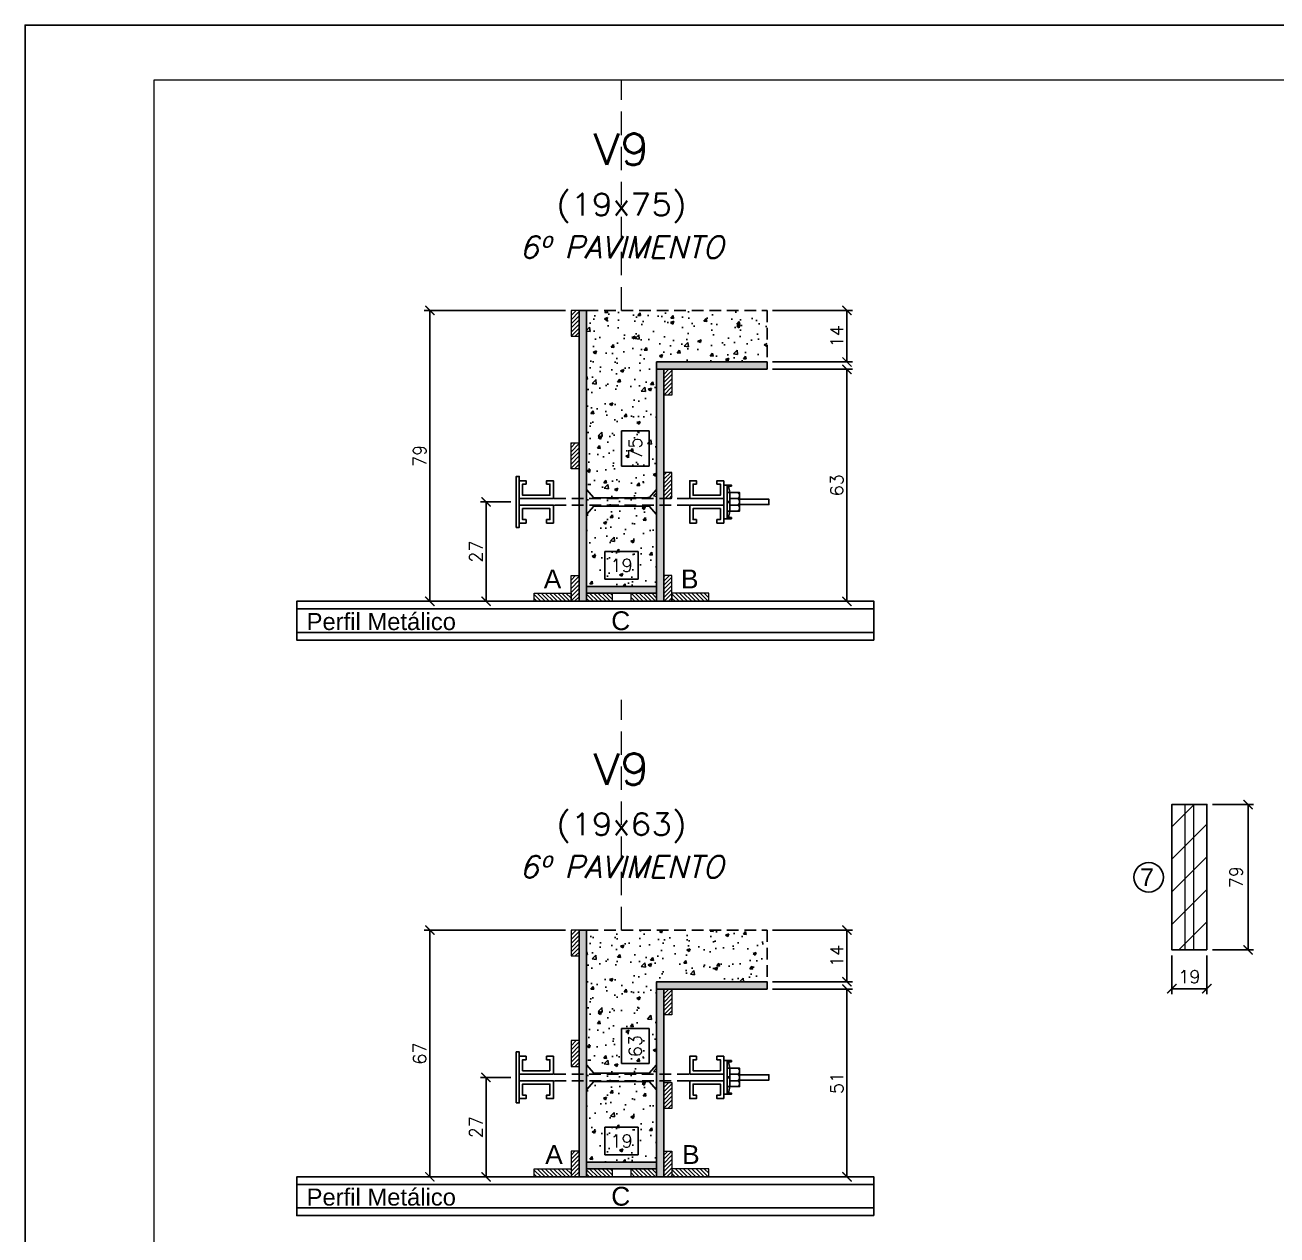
# Model space of a CAD drawing. Extents: x -23436 to 4767, y -4638 to 9755.
# Drawn here: x -20676 to -19997, y 2175 to 2832 of the extents above; entities that cross this region are included whole.
import ezdxf
from ezdxf.enums import TextEntityAlignment as Align

# ---------------------------------------------------------------- set-up
doc = ezdxf.new("R2010")
doc.units = 0
doc.header["$PDMODE"] = 2
doc.header["$PDSIZE"] = 10
doc.linetypes.add('CABLIN', pattern=[0.35, 0.25, -0.1])
doc.linetypes.add('HIDDEN', pattern=[9.525, 6.35, -3.175])
doc.layers.get('0').update_dxf_attribs({"lineweight": 13})
doc.layers.get('Defpoints').update_dxf_attribs({"lineweight": 13})
for name, color, linetype in [('Barra de Ancoragem', 20, 'Continuous'), ('Concreto', 250, 'HIDDEN'), ('Cota', 4, 'Continuous'), ('Cota Seção (2x)', 4, 'Continuous'), ('Hachura', 252, 'CABLIN'), ('MB Logo', 255, 'Continuous'), ('Painéis', 200, 'Continuous'), ('Perfil Metálico', 224, 'Continuous'), ('Reaproveitamento', 251, 'Continuous'), ('Romaneio', 10, 'Continuous'), ('Texto de Titulo', 7, 'Continuous'), ('Texto Qtd Sarr', 242, 'Continuous'), ('Tubo de PVC', 51, 'Continuous')]:
    doc.layers.add(name, color=color, linetype=linetype)
for name, color, linetype, lineweight in [('FOLHA MB', 7, 'Continuous', 13), ('Madeira', 100, 'Continuous', 13), ('Sarr 2.2x7', 40, 'Continuous', 9), ('Texto Seção', 7, 'Continuous', 15)]:
    doc.layers.add(name, color=color, linetype=linetype, lineweight=lineweight)
doc.layers.add('Laje_Perimetro', color=7, linetype='Continuous', plot=False)
doc.styles.add('ARIAL', font='arial.ttf', dxfattribs={"oblique": 15, "height": 25})
doc.styles.add('ROMANS', font='romans.shx')
doc.dimstyles.new('Cota Paínel', dxfattribs={"dimtxt": 7, "dimasz": 5, "dimexe": 3, "dimexo": 3, "dimgap": 3, "dimtad": 1, "dimdec": 1, "dimzin": 12, "dimdsep": 46, "dimtxsty": 'ROMANS', "dimblk": 'ARCHTICK', "dimcen": 0, "dimclrd": 4, "dimclre": 4, "dimclrt": 1, "dimadec": 1, "dimazin": 3, "dimtfac": 1, "dimtdec": 1, "dimtmove": 0, "dimatfit": 3, "dimldrblk": 'OBLIQUE', "dimfxl": 1, "dimtolj": 1, "dimtzin": 12, "dimarcsym": 0})
doc.dimstyles.new('Cota Seção (2x)', dxfattribs={"dimtxt": 7, "dimasz": 5, "dimexe": 3, "dimexo": 3, "dimgap": 2, "dimtad": 3, "dimdec": 1, "dimlfac": 0.5, "dimzin": 12, "dimdsep": 46, "dimtxsty": 'ROMANS', "dimblk": 'ARCHTICK', "dimcen": 0, "dimclrd": 4, "dimclre": 4, "dimclrt": 1, "dimadec": 1, "dimazin": 3, "dimtfac": 1, "dimtdec": 1, "dimtmove": 0, "dimatfit": 3, "dimldrblk": 'OBLIQUE', "dimfxl": 1, "dimtolj": 1, "dimtzin": 12, "dimarcsym": 0})
doc.dimstyles.new('Cota Seção interna', dxfattribs={"dimtxt": 7, "dimasz": 6, "dimexe": 0.18, "dimexo": 2, "dimgap": -4, "dimtad": 3, "dimdec": 1, "dimlfac": 0.5, "dimzin": 12, "dimdsep": 46, "dimtxsty": 'ROMANS', "dimblk": 'ARCHTICK', "dimcen": 0.09, "dimse1": 1, "dimse2": 1, "dimsd1": 1, "dimsd2": 1, "dimclrd": 180, "dimclre": 5, "dimclrt": 1, "dimadec": 0, "dimazin": 3, "dimtfac": 1, "dimtdec": 1, "dimtofl": 0, "dimtmove": 0, "dimatfit": 3, "dimldrblk": 'ARCHTICK', "dimfxl": 1, "dimtolj": 1, "dimtzin": 0, "dimarcsym": 0})
pattern_1 = [(315, (2585.0439, -6022.981), (1.12253202, 1.12253202), [])]
pattern_2 = [(45, (-12072.3325, 25637.8796), (-1.12253202, 1.12253202), [])]
pattern_3 = [(315, (2585.0439, -5710.3843), (1.12253202, 1.12253202), [])]
pattern_4 = [(225, (-28632.82, -20269.3607), (1.12253202, -1.12253202), [])]

# ---------------------------------------------------------------- blocks, each defined once
blk = doc.blocks.new('A$C169d8357')
at = {"layer": 'FOLHA MB', "color": 1}
for points in [[(0, 1199.94), (0, 149.94), (1485.02, 149.94), (1485.02, 1199.94)], [(70, 1169.94), (70, 179.94), (1455.02, 179.94), (1455.02, 1169.94)]]:
    blk.add_lwpolyline(points, close=True, dxfattribs=at)
blk = doc.blocks.new('_ArchTick')
at = {"color": 0, "linetype": 'ByBlock', "const_width": 0.15}
blk.add_lwpolyline([(-0.5, -0.5), (0.5, 0.5)], dxfattribs=at)
blk = doc.blocks.new('*D585')
at = {"layer": 'Cota', "color": 4, "lineweight": -2, "transparency": 16777216}
for p, q in [((-20053.81, 2326.92), (-20053.81, 2305.85)), ((-20034.81, 2326.92), (-20034.81, 2305.85)), ((-20053.81, 2308.85), (-20034.81, 2308.85))]:
    blk.add_line(p, q, dxfattribs=at)
at = {"layer": 'Defpoints', "color": 0, "transparency": 16777216}
for p in [(-20053.81, 2329.92), (-20034.81, 2329.92), (-20034.81, 2308.85)]:
    blk.add_point(p, dxfattribs=at)
at = {"layer": 'Cota', "color": 4, "lineweight": -2, "transparency": 16777216, "xscale": 5, "yscale": 5, "zscale": 5, "rotation": 180}
blk.add_blockref('_ArchTick', (-20053.81, 2308.85), dxfattribs=at)
at = {"layer": 'Cota', "color": 4, "lineweight": -2, "transparency": 16777216, "xscale": 5, "yscale": 5, "zscale": 5}
blk.add_blockref('_ArchTick', (-20034.81, 2308.85), dxfattribs=at)
at = {"layer": 'Cota', "color": 1, "transparency": 16777216, "insert": (-20044.31, 2315.35), "char_height": 7, "attachment_point": 5, "style": 'ROMANS'}
blk.add_mtext('\\A1;19', dxfattribs=at)
blk = doc.blocks.new('_OBLIQUE')
at = {"color": 0, "linetype": 'ByBlock', "lineweight": -2}
for p, q in [((0, 0), (-1, 0)), ((-0.5, -0.5), (0.5, 0.5))]:
    blk.add_line(p, q, dxfattribs=at)
blk = doc.blocks.new('*D586')
at = {"layer": 'Cota', "color": 4, "lineweight": -2, "transparency": 16777216}
for p, q in [((-20031.81, 2408.92), (-20009.43, 2408.92)), ((-20012.43, 2329.92), (-20012.43, 2408.92)), ((-20031.81, 2329.92), (-20009.43, 2329.92))]:
    blk.add_line(p, q, dxfattribs=at)
at = {"layer": 'Defpoints', "color": 0, "transparency": 16777216}
for p in [(-20034.81, 2408.92), (-20012.43, 2408.92), (-20034.81, 2329.92)]:
    blk.add_point(p, dxfattribs=at)
at = {"layer": 'Cota', "color": 4, "lineweight": -2, "transparency": 16777216, "xscale": 5, "yscale": 5, "zscale": 5}
for p, rotation in [((-20012.43, 2408.92), 90), ((-20012.43, 2329.92), 270)]:
    blk.add_blockref('_ArchTick', p, dxfattribs=dict(at, rotation=rotation))
at = {"layer": 'Cota', "color": 1, "transparency": 16777216, "insert": (-20018.93, 2369.42), "char_height": 7, "attachment_point": 5, "rotation": 90, "style": 'ROMANS'}
blk.add_mtext('\\A1;79', dxfattribs=at)
blk = doc.blocks.new('titulo1')
at = {"layer": 'Defpoints', "color": 252, "linetype": 'HIDDEN', "ltscale": 2}
blk.add_line((0, 0), (0, 125), dxfattribs=at)
at = {"layer": 'Defpoints', "style": 'ROMANS', "oblique": 15}
blk.add_attdef('FOLHA', text='', height=10, dxfattribs=at).set_placement((0, 15.58), align=Align.MIDDLE_CENTER)
at = {"layer": 'Texto Qtd Sarr', "color": 3, "style": 'ROMANS', "oblique": 15}
for tag, height, p in [('TITULO', 17, (0, 71.45)), ('SEÇÃO', 12, (0, 41.55))]:
    blk.add_attdef(tag, text='', height=height, dxfattribs=at).set_placement(p, align=Align.MIDDLE_CENTER)
blk = doc.blocks.new('*D647')
at = {"layer": 'Cota Seção (2x)', "color": 180, "lineweight": -2, "transparency": 16777216}
for p, q in [((-20343.58, 2233.66), (-20361.58, 2233.66)), ((-20361.58, 2233.66), (-20361.58, 2218.66)), ((-20343.58, 2218.66), (-20343.58, 2233.66)), ((-20361.58, 2218.66), (-20343.58, 2218.66))]:
    blk.add_line(p, q, dxfattribs=at)
at = {"layer": 'Defpoints', "color": 0, "transparency": 16777216}
for p in [(-20371.58, 2214.66), (-20333.58, 2214.66), (-20333.58, 2214.66)]:
    blk.add_point(p, dxfattribs=at)
at = {"layer": 'Cota Seção (2x)', "color": 1, "transparency": 16777216, "insert": (-20352.58, 2226.16), "char_height": 7, "attachment_point": 5, "style": 'ROMANS'}
blk.add_mtext('\\A1;19', dxfattribs=at)
blk = doc.blocks.new('*D636')
at = {"layer": 'Cota', "color": 4, "lineweight": -2, "transparency": 16777216}
for p, q in [((-20270.58, 2340.66), (-20227.2, 2340.66)), ((-20230.2, 2340.66), (-20230.2, 2312.66)), ((-20270.58, 2312.66), (-20227.2, 2312.66))]:
    blk.add_line(p, q, dxfattribs=at)
at = {"layer": 'Defpoints', "color": 0, "transparency": 16777216}
for p in [(-20273.58, 2340.66), (-20273.58, 2312.66), (-20230.2, 2312.66)]:
    blk.add_point(p, dxfattribs=at)
at = {"layer": 'Cota', "color": 4, "lineweight": -2, "transparency": 16777216, "xscale": 5, "yscale": 5, "zscale": 5}
for p, rotation in [((-20230.2, 2340.66), 90), ((-20230.2, 2312.66), 270)]:
    blk.add_blockref('_ArchTick', p, dxfattribs=dict(at, rotation=rotation))
at = {"layer": 'Cota', "color": 1, "transparency": 16777216, "insert": (-20235.7, 2326.66), "char_height": 7, "attachment_point": 5, "rotation": 90, "style": 'ROMANS'}
blk.add_mtext('\\A1;14', dxfattribs=at)
blk = doc.blocks.new('DSADSAD')
at = {"layer": 'Barra de Ancoragem'}
for p, q in [((-12990.96, 7698.42), (-13009.22, 7698.42)), ((-13005.1, 7696.87), (-13008.63, 7697.64)), ((-12995.08, 7696.87), (-12991.55, 7697.64))]:
    blk.add_line(p, q, dxfattribs=at)
at = {"layer": 'Barra de Ancoragem', "flags": 128}
for points in [[(-13009.22, 7700.2), (-12990.96, 7700.2), (-12990.96, 7698.42), (-13009.22, 7698.42)], [(-13008.63, 7698.42), (-13008.63, 7696.05), (-13009.22, 7696.05), (-13009.22, 7698.42)], [(-12995.08, 7698.42), (-12995.08, 7696.87), (-13005.1, 7696.87), (-13005.1, 7698.42)], [(-12990.96, 7698.42), (-12990.96, 7696.05), (-12991.55, 7696.05), (-12991.55, 7698.42)]]:
    blk.add_lwpolyline(points, close=True, dxfattribs=at)
for points in [[(-13005.1, 7696.87), (-13005.1, 7691.61), (-12995.08, 7691.61), (-12995.08, 7696.87)], [(-13000.38, 7696.87), (-13000.38, 7698.42), (-12999.79, 7698.42), (-12999.79, 7696.87), (-13000.38, 7696.87), (-12999.79, 7696.87)]]:
    blk.add_lwpolyline(points, dxfattribs=at)
for points in [[(-13001.86, 7696.87), (-13001.86, 7692.79, 0.666667), (-12998.32, 7692.79, 0.666667)], [(-12998.32, 7696.87), (-12998.32, 7692.79, 0.729796), (-12995.08, 7692.79, 0.729796)]]:
    blk.add_lwpolyline(points, format="xyb", dxfattribs=at)
at = {"layer": 'Barra de Ancoragem'}
blk.add_arc((-13003.48, 7693.31), 1.7, 197.75636, 342.24364, dxfattribs=at)
blk = doc.blocks.new('*D637')
at = {"layer": 'Cota', "color": 4, "lineweight": -2, "transparency": 16777216}
for p, q in [((-20412.7, 2260.66), (-20429.14, 2260.66)), ((-20426.14, 2206.66), (-20426.14, 2260.66)), ((-20402.98, 2206.66), (-20429.14, 2206.66))]:
    blk.add_line(p, q, dxfattribs=at)
at = {"layer": 'Defpoints', "color": 0, "transparency": 16777216}
for p in [(-20426.14, 2260.66), (-20409.7, 2260.66), (-20399.98, 2206.66)]:
    blk.add_point(p, dxfattribs=at)
at = {"layer": 'Cota', "color": 4, "lineweight": -2, "transparency": 16777216, "xscale": 5, "yscale": 5, "zscale": 5}
for p, rotation in [((-20426.14, 2260.66), 90), ((-20426.14, 2206.66), 270)]:
    blk.add_blockref('_ArchTick', p, dxfattribs=dict(at, rotation=rotation))
at = {"layer": 'Cota', "color": 1, "transparency": 16777216, "insert": (-20431.64, 2233.66), "char_height": 7, "attachment_point": 5, "rotation": 90, "style": 'ROMANS'}
blk.add_mtext('\\A1;27', dxfattribs=at)
blk = doc.blocks.new('*D638')
at = {"layer": 'Cota', "color": 4, "lineweight": -2, "transparency": 16777216}
for p, q in [((-20270.58, 2308.66), (-20227.2, 2308.66)), ((-20230.2, 2206.66), (-20230.2, 2308.66)), ((-20302.18, 2206.66), (-20227.2, 2206.66))]:
    blk.add_line(p, q, dxfattribs=at)
at = {"layer": 'Defpoints', "color": 0, "transparency": 16777216}
for p in [(-20273.58, 2308.66), (-20230.2, 2308.66), (-20305.18, 2206.66)]:
    blk.add_point(p, dxfattribs=at)
at = {"layer": 'Cota', "color": 4, "lineweight": -2, "transparency": 16777216, "xscale": 5, "yscale": 5, "zscale": 5}
for p, rotation in [((-20230.2, 2308.66), 90), ((-20230.2, 2206.66), 270)]:
    blk.add_blockref('_ArchTick', p, dxfattribs=dict(at, rotation=rotation))
at = {"layer": 'Cota', "color": 1, "transparency": 16777216, "insert": (-20235.7, 2257.66), "char_height": 7, "attachment_point": 5, "rotation": 90, "style": 'ROMANS'}
blk.add_mtext('\\A1;51', dxfattribs=at)
blk = doc.blocks.new('*D639')
at = {"layer": 'Cota Seção (2x)', "color": 180, "lineweight": -2, "transparency": 16777216}
for p, q in [((-20337.58, 2287.16), (-20352.58, 2287.16)), ((-20352.58, 2287.16), (-20352.58, 2268.16)), ((-20337.58, 2268.16), (-20337.58, 2287.16)), ((-20352.58, 2268.16), (-20337.58, 2268.16))]:
    blk.add_line(p, q, dxfattribs=at)
at = {"layer": 'Defpoints', "color": 0, "transparency": 16777216}
for p in [(-20333.58, 2340.66), (-20333.58, 2340.66), (-20333.58, 2214.66)]:
    blk.add_point(p, dxfattribs=at)
at = {"layer": 'Cota Seção (2x)', "color": 1, "transparency": 16777216, "insert": (-20345.08, 2277.66), "char_height": 7, "attachment_point": 5, "rotation": 90, "style": 'ROMANS'}
blk.add_mtext('\\A1;63', dxfattribs=at)
blk = doc.blocks.new('*D640')
at = {"layer": 'Cota', "color": 4, "lineweight": -2, "transparency": 16777216}
for p, q in [((-20382.98, 2340.66), (-20459.63, 2340.66)), ((-20456.63, 2340.66), (-20456.63, 2206.66)), ((-20402.98, 2206.66), (-20459.63, 2206.66))]:
    blk.add_line(p, q, dxfattribs=at)
at = {"layer": 'Defpoints', "color": 0, "transparency": 16777216}
for p in [(-20379.98, 2340.66), (-20456.63, 2206.66), (-20399.98, 2206.66)]:
    blk.add_point(p, dxfattribs=at)
at = {"layer": 'Cota', "color": 4, "lineweight": -2, "transparency": 16777216, "xscale": 5, "yscale": 5, "zscale": 5}
for p, rotation in [((-20456.63, 2340.66), 90), ((-20456.63, 2206.66), 270)]:
    blk.add_blockref('_ArchTick', p, dxfattribs=dict(at, rotation=rotation))
at = {"layer": 'Cota', "color": 1, "transparency": 16777216, "insert": (-20462.13, 2273.66), "char_height": 7, "attachment_point": 5, "rotation": 90, "style": 'ROMANS'}
blk.add_mtext('\\A1;67', dxfattribs=at)
blk = doc.blocks.new('*D641')
at = {"layer": 'Cota Seção (2x)', "color": 180, "lineweight": -2, "transparency": 16777216}
for p, q in [((-20343.58, 2546.26), (-20361.58, 2546.26)), ((-20361.58, 2546.26), (-20361.58, 2531.26)), ((-20343.58, 2531.26), (-20343.58, 2546.26)), ((-20361.58, 2531.26), (-20343.58, 2531.26))]:
    blk.add_line(p, q, dxfattribs=at)
at = {"layer": 'Defpoints', "color": 0, "transparency": 16777216}
for p in [(-20371.58, 2527.26), (-20333.58, 2527.26), (-20333.58, 2527.26)]:
    blk.add_point(p, dxfattribs=at)
at = {"layer": 'Cota Seção (2x)', "color": 1, "transparency": 16777216, "insert": (-20352.58, 2538.76), "char_height": 7, "attachment_point": 5, "style": 'ROMANS'}
blk.add_mtext('\\A1;19', dxfattribs=at)
blk = doc.blocks.new('*D642')
at = {"layer": 'Cota', "color": 4, "lineweight": -2, "transparency": 16777216}
for p, q in [((-20270.58, 2677.26), (-20227.2, 2677.26)), ((-20230.2, 2677.26), (-20230.2, 2649.26)), ((-20270.58, 2649.26), (-20227.2, 2649.26))]:
    blk.add_line(p, q, dxfattribs=at)
at = {"layer": 'Defpoints', "color": 0, "transparency": 16777216}
for p in [(-20273.58, 2677.26), (-20273.58, 2649.26), (-20230.2, 2649.26)]:
    blk.add_point(p, dxfattribs=at)
at = {"layer": 'Cota', "color": 4, "lineweight": -2, "transparency": 16777216, "xscale": 5, "yscale": 5, "zscale": 5}
for p, rotation in [((-20230.2, 2677.26), 90), ((-20230.2, 2649.26), 270)]:
    blk.add_blockref('_ArchTick', p, dxfattribs=dict(at, rotation=rotation))
at = {"layer": 'Cota', "color": 1, "transparency": 16777216, "insert": (-20235.7, 2663.26), "char_height": 7, "attachment_point": 5, "rotation": 90, "style": 'ROMANS'}
blk.add_mtext('\\A1;14', dxfattribs=at)
blk = doc.blocks.new('*D643')
at = {"layer": 'Cota', "color": 4, "lineweight": -2, "transparency": 16777216}
for p, q in [((-20412.7, 2573.26), (-20429.14, 2573.26)), ((-20426.14, 2519.26), (-20426.14, 2573.26)), ((-20402.98, 2519.26), (-20429.14, 2519.26))]:
    blk.add_line(p, q, dxfattribs=at)
at = {"layer": 'Defpoints', "color": 0, "transparency": 16777216}
for p in [(-20426.14, 2573.26), (-20409.7, 2573.26), (-20399.98, 2519.26)]:
    blk.add_point(p, dxfattribs=at)
at = {"layer": 'Cota', "color": 4, "lineweight": -2, "transparency": 16777216, "xscale": 5, "yscale": 5, "zscale": 5}
for p, rotation in [((-20426.14, 2573.26), 90), ((-20426.14, 2519.26), 270)]:
    blk.add_blockref('_ArchTick', p, dxfattribs=dict(at, rotation=rotation))
at = {"layer": 'Cota', "color": 1, "transparency": 16777216, "insert": (-20431.64, 2546.26), "char_height": 7, "attachment_point": 5, "rotation": 90, "style": 'ROMANS'}
blk.add_mtext('\\A1;27', dxfattribs=at)
blk = doc.blocks.new('*D644')
at = {"layer": 'Cota', "color": 4, "lineweight": -2, "transparency": 16777216}
for p, q in [((-20270.58, 2645.26), (-20227.2, 2645.26)), ((-20230.2, 2519.26), (-20230.2, 2645.26)), ((-20302.18, 2519.26), (-20227.2, 2519.26))]:
    blk.add_line(p, q, dxfattribs=at)
at = {"layer": 'Defpoints', "color": 0, "transparency": 16777216}
for p in [(-20273.58, 2645.26), (-20230.2, 2645.26), (-20305.18, 2519.26)]:
    blk.add_point(p, dxfattribs=at)
at = {"layer": 'Cota', "color": 4, "lineweight": -2, "transparency": 16777216, "xscale": 5, "yscale": 5, "zscale": 5}
for p, rotation in [((-20230.2, 2645.26), 90), ((-20230.2, 2519.26), 270)]:
    blk.add_blockref('_ArchTick', p, dxfattribs=dict(at, rotation=rotation))
at = {"layer": 'Cota', "color": 1, "transparency": 16777216, "insert": (-20235.7, 2582.26), "char_height": 7, "attachment_point": 5, "rotation": 90, "style": 'ROMANS'}
blk.add_mtext('\\A1;63', dxfattribs=at)
blk = doc.blocks.new('*D645')
at = {"layer": 'Cota Seção (2x)', "color": 180, "lineweight": -2, "transparency": 16777216}
for p, q in [((-20337.58, 2611.93), (-20352.58, 2611.93)), ((-20352.58, 2611.93), (-20352.58, 2592.59)), ((-20337.58, 2592.59), (-20337.58, 2611.93)), ((-20352.58, 2592.59), (-20337.58, 2592.59))]:
    blk.add_line(p, q, dxfattribs=at)
at = {"layer": 'Defpoints', "color": 0, "transparency": 16777216}
for p in [(-20333.58, 2677.26), (-20333.58, 2677.26), (-20333.58, 2527.26)]:
    blk.add_point(p, dxfattribs=at)
at = {"layer": 'Cota Seção (2x)', "color": 1, "transparency": 16777216, "insert": (-20345.08, 2602.26), "char_height": 7, "attachment_point": 5, "rotation": 90, "style": 'ROMANS'}
blk.add_mtext('\\A1;75', dxfattribs=at)
blk = doc.blocks.new('*D646')
at = {"layer": 'Cota', "color": 4, "lineweight": -2, "transparency": 16777216}
for p, q in [((-20382.98, 2677.26), (-20459.63, 2677.26)), ((-20456.63, 2677.26), (-20456.63, 2519.26)), ((-20402.98, 2519.26), (-20459.63, 2519.26))]:
    blk.add_line(p, q, dxfattribs=at)
at = {"layer": 'Defpoints', "color": 0, "transparency": 16777216}
for p in [(-20379.98, 2677.26), (-20456.63, 2519.26), (-20399.98, 2519.26)]:
    blk.add_point(p, dxfattribs=at)
at = {"layer": 'Cota', "color": 4, "lineweight": -2, "transparency": 16777216, "xscale": 5, "yscale": 5, "zscale": 5}
for p, rotation in [((-20456.63, 2677.26), 90), ((-20456.63, 2519.26), 270)]:
    blk.add_blockref('_ArchTick', p, dxfattribs=dict(at, rotation=rotation))
at = {"layer": 'Cota', "color": 1, "transparency": 16777216, "insert": (-20462.13, 2598.26), "char_height": 7, "attachment_point": 5, "rotation": 90, "style": 'ROMANS'}
blk.add_mtext('\\A1;79', dxfattribs=at)

msp = doc.modelspace()

# ---------------------------------------------------------------- hatches: boundary and pattern name
at = {"layer": 'Concreto'}
h = msp.add_hatch(dxfattribs=at)
h.set_pattern_fill('AR-CONC', color=256, scale=2.5)
h.set_pattern_definition([(50, (-1554.947, -4593.665), (17.931505, -1.568803), [1.875, -20.625]), (355, (-1554.947, -4593.665), (-3.468783, 18.804803), [1.5, -16.5]), (100.45144, (-1553.452, -4593.796), (14.462721, 17.236), [1.593505, -17.528553]), (46.1842, (-1554.947, -4588.665), (26.681033, -4.137982), [2.8125, -30.9375]), (96.63564, (-1552.723, -4589.01), (23.36655, 24.352965), [2.39026, -26.292844]), (351.18416, (-1554.947, -4588.665), (23.36655, 24.352965), [2.25, -24.75]), (21, (-1552.447, -4589.915), (14.922676, -10.065472), [1.875, -20.625]), (326, (-1552.447, -4589.915), (6.082883, 18.128751), [1.5, -16.5]), (71.45144, (-1551.203, -4590.754), (21.00556, 8.063279), [1.593505, -17.528553]), (37.5, (-1554.947, -4593.6655), (0.3039964, 8.3223463), [0, -16.3, 0, -16.75, 0, -16.5625]), (7.5, (-1554.947, -4593.6655), (6.5767384, 9.8602928), [0, -9.55, 0, -15.925, 0, -6.3125]), (327.5, (-1560.522, -4593.6655), (13.345561, -0.5638718), [0, -6.25, 0, -19.5, 0, -25.875]), (317.5, (-1563.022, -4593.665), (14.579654, 2.5026246), [0, -8.125, 0, -12.95, 0, -18.375])])
h.paths.add_polyline_path([(-20371.58, 2633.26), (-20371.58, 2677.26), (-20273.58, 2677.26), (-20273.58, 2649.26), (-20333.58, 2649.26), (-20333.58, 2527.26), (-20371.58, 2527.26)])
h = msp.add_hatch(dxfattribs=at)
h.set_pattern_fill('AR-CONC', color=256, scale=2.5)
h.set_pattern_definition([(50, (-1554.947, -4906.262), (17.931505, -1.568803), [1.875, -20.625]), (355, (-1554.947, -4906.262), (-3.468783, 18.804803), [1.5, -16.5]), (100.45144, (-1553.452, -4906.393), (14.462721, 17.236), [1.593505, -17.528553]), (46.1842, (-1554.947, -4901.262), (26.681033, -4.137982), [2.8125, -30.9375]), (96.63564, (-1552.723, -4901.607), (23.36655, 24.352965), [2.39026, -26.292844]), (351.18416, (-1554.947, -4901.262), (23.36655, 24.352965), [2.25, -24.75]), (21, (-1552.447, -4902.512), (14.922676, -10.065472), [1.875, -20.625]), (326, (-1552.447, -4902.512), (6.082883, 18.128751), [1.5, -16.5]), (71.45144, (-1551.203, -4903.351), (21.00556, 8.063279), [1.593505, -17.528553]), (37.5, (-1554.947, -4906.262), (0.3039964, 8.3223463), [0, -16.3, 0, -16.75, 0, -16.5625]), (7.5, (-1554.947, -4906.262), (6.5767384, 9.8602928), [0, -9.55, 0, -15.925, 0, -6.3125]), (327.5, (-1560.522, -4906.262), (13.345561, -0.5638718), [0, -6.25, 0, -19.5, 0, -25.875]), (317.5, (-1563.022, -4906.262), (14.579654, 2.5026246), [0, -8.125, 0, -12.95, 0, -18.375])])
h.paths.add_polyline_path([(-20371.58, 2320.66), (-20371.58, 2340.66), (-20273.58, 2340.66), (-20273.58, 2312.66), (-20333.58, 2312.66), (-20333.58, 2214.66), (-20371.58, 2214.66)])
at = {"layer": 'Hachura'}
h = msp.add_hatch(dxfattribs=at)
h.set_pattern_fill('ANSI31', color=256, scale=0.5, angle=360, style=0)
h.set_pattern_definition(pattern_2)
h.paths.add_polyline_path([(-20375.58, 2677.26), (-20379.98, 2677.26), (-20379.98, 2663.26), (-20375.58, 2663.26)])
h = msp.add_hatch(color=256, dxfattribs=at)
h.dxf.hatch_style = 1
h.paths.add_polyline_path([(-20375.58, 2677.26), (-20371.58, 2677.26), (-20371.58, 2519.26), (-20375.58, 2519.26)])
h = msp.add_hatch(color=256, dxfattribs=at)
h.dxf.hatch_style = 1
h.paths.add_polyline_path([(-20273.58, 2645.26), (-20273.58, 2649.26), (-20333.58, 2649.26), (-20333.58, 2645.26)])
h = msp.add_hatch(color=256, dxfattribs=at)
h.dxf.hatch_style = 1
h.paths.add_polyline_path([(-20329.58, 2645.26), (-20333.58, 2645.26), (-20333.58, 2519.26), (-20329.58, 2519.26)])
h = msp.add_hatch(dxfattribs=at)
h.set_pattern_fill('ANSI31', color=256, scale=0.5, angle=180, style=0)
h.set_pattern_definition(pattern_4)
h.paths.add_polyline_path([(-20329.58, 2645.26), (-20325.18, 2645.26), (-20325.18, 2631.26), (-20329.58, 2631.26)])
h = msp.add_hatch(dxfattribs=at)
h.set_pattern_fill('ANSI31', color=256, scale=0.5, angle=360, style=0)
h.set_pattern_definition([(45, (-12072.3325, 25709.8796), (-1.12253202, 1.12253202), [])])
h.paths.add_polyline_path([(-20375.58, 2591.26), (-20379.98, 2591.26), (-20379.98, 2605.26), (-20375.58, 2605.26)])
h = msp.add_hatch(dxfattribs=at)
h.set_pattern_fill('ANSI31', color=256, scale=0.5, angle=360, style=0)
h.set_pattern_definition([(45, (-12072.3325, 25693.8796), (-1.12253202, 1.12253202), [])])
h.paths.add_polyline_path([(-20329.58, 2575.26), (-20325.18, 2575.26), (-20325.18, 2589.26), (-20329.58, 2589.26)])
h = msp.add_hatch(dxfattribs=at)
h.set_pattern_fill('ANSI31', color=256, scale=0.5, angle=360, style=0)
h.set_pattern_definition(pattern_2)
h.paths.add_polyline_path([(-20375.58, 2519.26), (-20379.98, 2519.26), (-20379.98, 2533.26), (-20375.58, 2533.26)])
h = msp.add_hatch(dxfattribs=at)
h.set_pattern_fill('ANSI31', color=256, scale=0.5, angle=180, style=0)
h.set_pattern_definition(pattern_4)
h.paths.add_polyline_path([(-20329.58, 2519.26), (-20325.18, 2519.26), (-20325.18, 2533.26), (-20329.58, 2533.26)])
h = msp.add_hatch(dxfattribs=at)
h.set_pattern_fill('ANSI31', color=256, scale=0.5, angle=270, style=0)
h.set_pattern_definition([(315, (2594.6439, -5710.3843), (1.12253202, 1.12253202), [])])
h.paths.add_polyline_path([(-20399.98, 2519.26), (-20399.98, 2523.66), (-20379.98, 2523.66), (-20379.98, 2519.26)])
h = msp.add_hatch(color=256, dxfattribs=at)
h.dxf.hatch_style = 1
h.paths.add_polyline_path([(-20333.58, 2523.66), (-20333.58, 2527.26), (-20371.58, 2527.26), (-20371.58, 2523.66)])
h = msp.add_hatch(dxfattribs=at)
h.set_pattern_fill('ANSI31', color=256, scale=0.5, angle=270, style=0)
h.set_pattern_definition(pattern_3)
h.paths.add_polyline_path([(-20371.58, 2519.26), (-20371.58, 2523.66), (-20357.58, 2523.66), (-20357.58, 2519.26)])
h = msp.add_hatch(dxfattribs=at)
h.set_pattern_fill('ANSI31', color=256, scale=0.5, angle=270, style=0)
h.set_pattern_definition(pattern_3)
h.paths.add_polyline_path([(-20333.58, 2519.26), (-20333.58, 2523.66), (-20347.58, 2523.66), (-20347.58, 2519.26)])
h = msp.add_hatch(dxfattribs=at)
h.set_pattern_fill('ANSI31', color=256, scale=0.5, angle=270, style=0)
h.set_pattern_definition([(315, (2575.4439, -5710.3843), (1.12253202, 1.12253202), [])])
h.paths.add_polyline_path([(-20305.18, 2519.26), (-20305.18, 2523.66), (-20325.18, 2523.66), (-20325.18, 2519.26)])
h = msp.add_hatch(dxfattribs=at)
h.set_pattern_fill('ANSI31', color=256, scale=0.5, angle=360, style=0)
h.set_pattern_definition([(45, (-12072.3325, 25301.2829), (-1.12253202, 1.12253202), [])])
h.paths.add_polyline_path([(-20375.58, 2340.66), (-20379.98, 2340.66), (-20379.98, 2326.66), (-20375.58, 2326.66)])
h = msp.add_hatch(color=256, dxfattribs=at)
h.dxf.hatch_style = 1
h.paths.add_polyline_path([(-20375.58, 2340.66), (-20371.58, 2340.66), (-20371.58, 2206.66), (-20375.58, 2206.66)])
h = msp.add_hatch(color=256, dxfattribs=at)
h.dxf.hatch_style = 1
h.paths.add_polyline_path([(-20273.58, 2308.66), (-20273.58, 2312.66), (-20333.58, 2312.66), (-20333.58, 2308.66)])
h = msp.add_hatch(color=256, dxfattribs=at)
h.dxf.hatch_style = 1
h.paths.add_polyline_path([(-20329.58, 2308.66), (-20333.58, 2308.66), (-20333.58, 2206.66), (-20329.58, 2206.66)])
h = msp.add_hatch(dxfattribs=at)
h.set_pattern_fill('ANSI31', color=256, scale=0.5, angle=180, style=0)
h.set_pattern_definition([(225, (-28632.82, -20605.9574), (1.12253202, -1.12253202), [])])
h.paths.add_polyline_path([(-20329.58, 2308.66), (-20325.18, 2308.66), (-20325.18, 2294.66), (-20329.58, 2294.66)])
h = msp.add_hatch(dxfattribs=at)
h.set_pattern_fill('ANSI31', color=256, scale=0.5, angle=360, style=0)
h.set_pattern_definition([(45, (-12072.3325, 25241.2829), (-1.12253202, 1.12253202), [])])
h.paths.add_polyline_path([(-20375.58, 2280.66), (-20379.98, 2280.66), (-20379.98, 2266.66), (-20375.58, 2266.66)])
h = msp.add_hatch(dxfattribs=at)
h.set_pattern_fill('ANSI31', color=256, scale=0.5, angle=180, style=0)
h.set_pattern_definition([(225, (-28632.82, -20656.7561), (1.12253202, -1.12253202), [])])
h.paths.add_polyline_path([(-20329.58, 2257.86), (-20325.18, 2257.86), (-20325.18, 2243.86), (-20329.58, 2243.86)])
h = msp.add_hatch(dxfattribs=at)
h.set_pattern_fill('ANSI31', color=256, scale=0.5, angle=180, style=0)
h.set_pattern_definition([(225, (-28683.22, -20753.9574), (1.12253202, -1.12253202), [])])
h.paths.add_polyline_path([(-20379.98, 2206.66), (-20375.58, 2206.66), (-20375.58, 2220.66), (-20379.98, 2220.66)])
h = msp.add_hatch(dxfattribs=at)
h.set_pattern_fill('ANSI31', color=256, scale=0.5, angle=360, style=0)
h.set_pattern_definition([(45, (-12021.9325, 25121.2829), (-1.12253202, 1.12253202), [])])
h.paths.add_polyline_path([(-20325.18, 2206.66), (-20329.58, 2206.66), (-20329.58, 2220.66), (-20325.18, 2220.66)])
h = msp.add_hatch(dxfattribs=at)
h.set_pattern_fill('ANSI31', color=256, scale=0.5, angle=270, style=0)
h.set_pattern_definition([(315, (2594.6439, -6022.981), (1.12253202, 1.12253202), [])])
h.paths.add_polyline_path([(-20399.98, 2206.66), (-20399.98, 2211.06), (-20379.98, 2211.06), (-20379.98, 2206.66)])
h = msp.add_hatch(color=256, dxfattribs=at)
h.dxf.hatch_style = 1
h.paths.add_polyline_path([(-20333.58, 2211.06), (-20333.58, 2214.66), (-20371.58, 2214.66), (-20371.58, 2211.06)])
h = msp.add_hatch(dxfattribs=at)
h.set_pattern_fill('ANSI31', color=256, scale=0.5, angle=270, style=0)
h.set_pattern_definition(pattern_1)
h.paths.add_polyline_path([(-20371.58, 2206.66), (-20371.58, 2211.06), (-20357.58, 2211.06), (-20357.58, 2206.66)])
h = msp.add_hatch(dxfattribs=at)
h.set_pattern_fill('ANSI31', color=256, scale=0.5, angle=270, style=0)
h.set_pattern_definition(pattern_1)
h.paths.add_polyline_path([(-20333.58, 2206.66), (-20333.58, 2211.06), (-20347.58, 2211.06), (-20347.58, 2206.66)])
h = msp.add_hatch(dxfattribs=at)
h.set_pattern_fill('ANSI31', color=256, scale=0.5, angle=270, style=0)
h.set_pattern_definition([(315, (2575.4439, -6022.981), (1.12253202, 1.12253202), [])])
h.paths.add_polyline_path([(-20305.18, 2206.66), (-20305.18, 2211.06), (-20325.18, 2211.06), (-20325.18, 2206.66)])
at = {"layer": 'Reaproveitamento'}
h = msp.add_hatch(dxfattribs=at)
h.set_pattern_fill('ANSI31', color=256, scale=100)
h.set_pattern_definition([(45, (0, 0), (-8.838835, 8.838835), [])])
h.paths.add_polyline_path([(-20034.81, 2329.92), (-20053.81, 2329.92), (-20053.81, 2408.92), (-20034.81, 2408.92)])

# ---------------------------------------------------------------- linework, layer by layer
at = {"layer": 'Barra de Ancoragem', "flags": 128}
for points in [[(-20409.7, 2559.39), (-20409.7, 2587.13), (-20408.1, 2587.13), (-20408.1, 2559.39)], [(-20409.7, 2246.79), (-20409.7, 2274.53), (-20408.1, 2274.53), (-20408.1, 2246.79)]]:
    msp.add_lwpolyline(points, close=True, dxfattribs=at)
at = {"layer": 'Barra de Ancoragem'}
for points in [[(-20408.1, 2584.74), (-20406.25, 2584.74), (-20404.4, 2584.74), (-20404.4, 2582.89), (-20406.25, 2582.89), (-20406.25, 2576.88), (-20391.42, 2576.88), (-20391.42, 2582.89), (-20393.27, 2582.89), (-20393.27, 2584.74), (-20391.42, 2584.74), (-20389.58, 2584.74), (-20389.58, 2575.04), (-20408.1, 2575.04)], [(-20297.05, 2584.74), (-20298.9, 2584.74), (-20300.75, 2584.74), (-20300.75, 2582.89), (-20298.9, 2582.89), (-20298.9, 2576.88), (-20313.73, 2576.88), (-20313.73, 2582.89), (-20311.88, 2582.89), (-20311.88, 2584.74), (-20313.73, 2584.74), (-20315.58, 2584.74), (-20315.58, 2575.04), (-20297.05, 2575.04)], [(-20408.1, 2561.78), (-20406.25, 2561.78), (-20404.4, 2561.78), (-20404.4, 2563.63), (-20406.25, 2563.63), (-20406.25, 2569.64), (-20391.42, 2569.64), (-20391.42, 2563.63), (-20393.27, 2563.63), (-20393.27, 2561.78), (-20391.42, 2561.78), (-20389.58, 2561.78), (-20389.58, 2571.48), (-20408.1, 2571.48)], [(-20297.05, 2561.78), (-20298.9, 2561.78), (-20300.75, 2561.78), (-20300.75, 2563.63), (-20298.9, 2563.63), (-20298.9, 2569.64), (-20313.73, 2569.64), (-20313.73, 2563.63), (-20311.88, 2563.63), (-20311.88, 2561.78), (-20313.73, 2561.78), (-20315.58, 2561.78), (-20315.58, 2571.48), (-20297.05, 2571.48)], [(-20288.46, 2574.73), (-20272.57, 2574.73), (-20272.57, 2571.79), (-20288.46, 2571.79)], [(-20272.57, 2571.79), (-20272.57, 2574.73), (-20288.46, 2574.73), (-20288.46, 2571.79)], [(-20408.1, 2272.14), (-20406.25, 2272.14), (-20404.4, 2272.14), (-20404.4, 2270.29), (-20406.25, 2270.29), (-20406.25, 2264.29), (-20391.42, 2264.29), (-20391.42, 2270.29), (-20393.27, 2270.29), (-20393.27, 2272.14), (-20391.42, 2272.14), (-20389.58, 2272.14), (-20389.58, 2262.44), (-20408.1, 2262.44)], [(-20297.05, 2272.14), (-20298.9, 2272.14), (-20300.75, 2272.14), (-20300.75, 2270.29), (-20298.9, 2270.29), (-20298.9, 2264.29), (-20313.73, 2264.29), (-20313.73, 2270.29), (-20311.88, 2270.29), (-20311.88, 2272.14), (-20313.73, 2272.14), (-20315.58, 2272.14), (-20315.58, 2262.44), (-20297.05, 2262.44)], [(-20408.1, 2249.19), (-20406.25, 2249.19), (-20404.4, 2249.19), (-20404.4, 2251.03), (-20406.25, 2251.03), (-20406.25, 2257.04), (-20391.42, 2257.04), (-20391.42, 2251.03), (-20393.27, 2251.03), (-20393.27, 2249.19), (-20391.42, 2249.19), (-20389.58, 2249.19), (-20389.58, 2258.89), (-20408.1, 2258.89)], [(-20297.05, 2249.19), (-20298.9, 2249.19), (-20300.75, 2249.19), (-20300.75, 2251.03), (-20298.9, 2251.03), (-20298.9, 2257.04), (-20313.73, 2257.04), (-20313.73, 2251.03), (-20311.88, 2251.03), (-20311.88, 2249.19), (-20313.73, 2249.19), (-20315.58, 2249.19), (-20315.58, 2258.89), (-20297.05, 2258.89)], [(-20288.46, 2262.14), (-20272.57, 2262.14), (-20272.57, 2259.19), (-20288.46, 2259.19)], [(-20272.57, 2259.19), (-20272.57, 2262.14), (-20288.46, 2262.14), (-20288.46, 2259.19)]]:
    msp.add_lwpolyline(points, close=True, dxfattribs=at)
at = {"layer": 'Barra de Ancoragem', "linetype": 'HIDDEN'}
for points in [[(-20297.05, 2571.48), (-20297.05, 2575.04), (-20408.1, 2575.04), (-20408.1, 2571.48)], [(-20297.05, 2258.89), (-20297.05, 2262.44), (-20408.1, 2262.44), (-20408.1, 2258.89)]]:
    msp.add_lwpolyline(points, close=True, dxfattribs=at)
at = {"layer": 'Concreto'}
for points in [[(-20371.58, 2657.26), (-20371.58, 2677.26), (-20273.58, 2677.26), (-20273.58, 2649.26), (-20333.58, 2649.26), (-20333.58, 2527.26), (-20371.58, 2527.26), (-20371.58, 2657.26)], [(-20371.58, 2320.66), (-20371.58, 2340.66), (-20273.58, 2340.66), (-20273.58, 2312.66), (-20333.58, 2312.66), (-20333.58, 2214.66), (-20371.58, 2214.66), (-20371.58, 2320.66)]]:
    msp.add_lwpolyline(points, close=True, dxfattribs=at)
at = {"layer": 'Laje_Perimetro'}
msp.add_lwpolyline([(-19191.38, 2832.26), (-20676.4, 2832.26), (-20676.4, 1782.26), (-19191.38, 1782.26)], close=True, dxfattribs=at)
at = {"layer": 'Madeira'}
for points in [[(-20375.58, 2677.26), (-20379.98, 2677.26), (-20379.98, 2663.26), (-20375.58, 2663.26)], [(-20329.58, 2645.26), (-20325.18, 2645.26), (-20325.18, 2631.26), (-20329.58, 2631.26)], [(-20375.58, 2591.26), (-20379.98, 2591.26), (-20379.98, 2605.26), (-20375.58, 2605.26)], [(-20329.58, 2575.26), (-20325.18, 2575.26), (-20325.18, 2589.26), (-20329.58, 2589.26)], [(-20375.58, 2519.26), (-20379.98, 2519.26), (-20379.98, 2533.26), (-20375.58, 2533.26)], [(-20329.58, 2519.26), (-20325.18, 2519.26), (-20325.18, 2533.26), (-20329.58, 2533.26)], [(-20399.98, 2519.26), (-20399.98, 2523.66), (-20379.98, 2523.66), (-20379.98, 2519.26)], [(-20371.58, 2519.26), (-20371.58, 2523.66), (-20357.58, 2523.66), (-20357.58, 2519.26)], [(-20333.58, 2519.26), (-20333.58, 2523.66), (-20347.58, 2523.66), (-20347.58, 2519.26)], [(-20305.18, 2519.26), (-20305.18, 2523.66), (-20325.18, 2523.66), (-20325.18, 2519.26)], [(-20375.58, 2340.66), (-20379.98, 2340.66), (-20379.98, 2326.66), (-20375.58, 2326.66)], [(-20329.58, 2308.66), (-20325.18, 2308.66), (-20325.18, 2294.66), (-20329.58, 2294.66)], [(-20375.58, 2280.66), (-20379.98, 2280.66), (-20379.98, 2266.66), (-20375.58, 2266.66)], [(-20329.58, 2257.86), (-20325.18, 2257.86), (-20325.18, 2243.86), (-20329.58, 2243.86)], [(-20379.98, 2206.66), (-20375.58, 2206.66), (-20375.58, 2220.66), (-20379.98, 2220.66)], [(-20325.18, 2206.66), (-20329.58, 2206.66), (-20329.58, 2220.66), (-20325.18, 2220.66)], [(-20399.98, 2206.66), (-20399.98, 2211.06), (-20379.98, 2211.06), (-20379.98, 2206.66)], [(-20371.58, 2206.66), (-20371.58, 2211.06), (-20357.58, 2211.06), (-20357.58, 2206.66)], [(-20333.58, 2206.66), (-20333.58, 2211.06), (-20347.58, 2211.06), (-20347.58, 2206.66)], [(-20305.18, 2206.66), (-20305.18, 2211.06), (-20325.18, 2211.06), (-20325.18, 2206.66)]]:
    msp.add_lwpolyline(points, close=True, dxfattribs=at)
at = {"layer": 'Painéis'}
for p, q in [((-20053.81, 2329.92), (-20053.81, 2408.92)), ((-20034.81, 2329.92), (-20053.81, 2329.92))]:
    msp.add_line(p, q, dxfattribs=at)
for points in [[(-20375.58, 2677.26), (-20371.58, 2677.26), (-20371.58, 2519.26), (-20375.58, 2519.26)], [(-20273.58, 2645.26), (-20273.58, 2649.26), (-20333.58, 2649.26), (-20333.58, 2645.26)], [(-20329.58, 2645.26), (-20333.58, 2645.26), (-20333.58, 2519.26), (-20329.58, 2519.26)], [(-20333.58, 2523.66), (-20333.58, 2527.26), (-20371.58, 2527.26), (-20371.58, 2523.66)], [(-20034.81, 2329.92), (-20053.81, 2329.92), (-20053.81, 2408.92), (-20034.81, 2408.92)], [(-20375.58, 2340.66), (-20371.58, 2340.66), (-20371.58, 2206.66), (-20375.58, 2206.66)], [(-20273.58, 2308.66), (-20273.58, 2312.66), (-20333.58, 2312.66), (-20333.58, 2308.66)], [(-20329.58, 2308.66), (-20333.58, 2308.66), (-20333.58, 2206.66), (-20329.58, 2206.66)], [(-20333.58, 2211.06), (-20333.58, 2214.66), (-20371.58, 2214.66), (-20371.58, 2211.06)]]:
    msp.add_lwpolyline(points, close=True, dxfattribs=at)
at = {"layer": 'Perfil Metálico'}
for points in [[(-20215.56, 2498.19), (-20528.91, 2498.19), (-20528.91, 2519.26), (-20215.56, 2519.26)], [(-20215.56, 2185.6), (-20528.91, 2185.6), (-20528.91, 2206.66), (-20215.56, 2206.66)]]:
    msp.add_lwpolyline(points, close=True, dxfattribs=at)
for points in [[(-20528.91, 2515.1), (-20215.56, 2515.1)], [(-20215.56, 2502.35), (-20528.91, 2502.35)], [(-20528.91, 2202.5), (-20215.56, 2202.5)], [(-20215.56, 2189.75), (-20528.91, 2189.75)]]:
    msp.add_lwpolyline(points, dxfattribs=at)
at = {"layer": 'Romaneio'}
msp.add_circle((-20066.38, 2369.36), 8, dxfattribs=at)
at = {"layer": 'Sarr 2.2x7', "color": 50}
for p, q in [((-20053.81, 2408.92), (-20050.31, 2408.92)), ((-20053.81, 2408.92), (-20053.81, 2329.92)), ((-20046.81, 2408.92), (-20050.31, 2408.92)), ((-20046.81, 2408.92), (-20046.81, 2329.92)), ((-20041.81, 2329.92), (-20041.81, 2408.92)), ((-20041.81, 2408.92), (-20038.31, 2408.92)), ((-20034.81, 2408.92), (-20038.31, 2408.92)), ((-20034.81, 2329.92), (-20034.81, 2408.92)), ((-20053.81, 2329.92), (-20050.31, 2329.92)), ((-20046.81, 2329.92), (-20050.31, 2329.92)), ((-20041.81, 2329.92), (-20038.31, 2329.92)), ((-20034.81, 2329.92), (-20038.31, 2329.92))]:
    msp.add_line(p, q, dxfattribs=at)
at = {"layer": 'Tubo de PVC'}
for points in [[(-20371.58, 2580.04), (-20371.58, 2580.04), (-20371.58, 2566.48), (-20367.58, 2570.98), (-20337.58, 2570.98), (-20333.58, 2566.48), (-20333.58, 2580.04), (-20337.58, 2575.54), (-20367.58, 2575.54)], [(-20371.58, 2267.44), (-20371.58, 2267.44), (-20371.58, 2253.89), (-20367.58, 2258.39), (-20337.58, 2258.39), (-20333.58, 2253.89), (-20333.58, 2267.44), (-20337.58, 2262.94), (-20367.58, 2262.94)]]:
    msp.add_lwpolyline(points, close=True, dxfattribs=at)

# ---------------------------------------------------------------- block references
at = {"layer": 'Barra de Ancoragem', "rotation": 90.00000000000001}
for p in [(-12596.85, 15573.35), (-12596.85, 15260.75)]:
    msp.add_blockref('DSADSAD', p, dxfattribs=at)
at = {"layer": 'MB Logo'}
msp.add_blockref('A$C169d8357', (-20676.4, 1632.32), dxfattribs=at)
at = {"layer": 'Texto Seção'}
ref = msp.add_blockref('titulo1', (-20352.58, 2677.26), dxfattribs=at)
ref.add_attrib('TITULO', 'V9', dxfattribs={"layer": 'Texto de Titulo', "color": 7, "height": 17, "style": 'ROMANS', "width": 1.1}).set_placement((-20352.58, 2764.76), align=Align.MIDDLE_CENTER)
ref.add_attrib('SEÇÃO', '(19x75)', dxfattribs={"layer": 'Texto de Titulo', "color": 7, "height": 12, "style": 'ROMANS', "width": 1.1}).set_placement((-20352.58, 2734.76), align=Align.MIDDLE_CENTER)
ref.add_attrib('REAPROVEITAMENTO', '6º PAVIMENTO', dxfattribs={"layer": 'Texto de Titulo', "color": 7, "height": 12, "style": 'ROMANS', "oblique": 15}).set_placement((-20352.58, 2711.63), align=Align.MIDDLE_CENTER)
ref = msp.add_blockref('titulo1', (-20352.58, 2340.66), dxfattribs=at)
ref.add_attrib('TITULO', 'V9', dxfattribs={"layer": 'Texto de Titulo', "color": 7, "height": 17, "style": 'ROMANS', "width": 1.1}).set_placement((-20352.58, 2428.16), align=Align.MIDDLE_CENTER)
ref.add_attrib('SEÇÃO', '(19x63)', dxfattribs={"layer": 'Texto de Titulo', "color": 7, "height": 12, "style": 'ROMANS', "width": 1.1}).set_placement((-20352.58, 2398.16), align=Align.MIDDLE_CENTER)
ref.add_attrib('REAPROVEITAMENTO', '6º PAVIMENTO', dxfattribs={"layer": 'Texto de Titulo', "color": 7, "height": 12, "style": 'ROMANS', "oblique": 15}).set_placement((-20352.58, 2375.04), align=Align.MIDDLE_CENTER)

# ---------------------------------------------------------------- texts
at = {"layer": 'Romaneio', "color": 0, "style": 'ARIAL'}
msp.add_text('7', height=9.6, dxfattribs=at).set_placement((-20067.27, 2369.36), align=Align.MIDDLE_CENTER)
at = {"layer": 'Texto Seção', "color": 0, "linetype": 'Continuous', "style": 'ARIAL'}
for s, p in [('A', (-20390.04, 2531.39)), ('B', (-20315.55, 2531.39)), ('C', (-20353.01, 2508.72)), ('A', (-20389.24, 2218.79)), ('B', (-20314.92, 2218.79)), ('C', (-20353.01, 2196.12))]:
    msp.add_text(s, height=10.22, dxfattribs=at).set_placement(p, align=Align.MIDDLE_CENTER)
at = {"layer": 'Texto Seção', "style": 'ARIAL'}
for p in [(-20483.01, 2508.28), (-20483.01, 2195.68)]:
    msp.add_text('Perfil Metálico', height=9.24, dxfattribs=at).set_placement(p, align=Align.MIDDLE_CENTER)

# ---------------------------------------------------------------- dimensions: what is measured, and where the dimension line sits
at = {"layer": 'Cota'}
for base, p1, p2, angle, dimstyle, picture, middle in [((-20456.63, 2519.26), (-20379.98, 2677.26), (-20399.98, 2519.26), 90, 'Cota Seção (2x)', '*D646', (-20462.13, 2598.26)), ((-20230.2, 2649.26), (-20273.58, 2677.26), (-20273.58, 2649.26), 90, 'Cota Seção (2x)', '*D642', (-20235.7, 2663.26)), ((-20230.2, 2645.26), (-20305.18, 2519.26), (-20273.58, 2645.26), 90, 'Cota Seção (2x)', '*D644', (-20235.7, 2582.26)), ((-20426.14, 2573.26), (-20399.98, 2519.26), (-20409.7, 2573.26), 90, 'Cota Seção (2x)', '*D643', (-20431.64, 2546.26)), ((-20012.43, 2408.92), (-20034.81, 2329.92), (-20034.81, 2408.92), 90, 'Cota Paínel', '*D586', (-20018.93, 2369.42)), ((-20456.63, 2206.66), (-20379.98, 2340.66), (-20399.98, 2206.66), 90, 'Cota Seção (2x)', '*D640', (-20462.13, 2273.66)), ((-20230.2, 2312.66), (-20273.58, 2340.66), (-20273.58, 2312.66), 90, 'Cota Seção (2x)', '*D636', (-20235.7, 2326.66)), ((-20034.81, 2308.85), (-20053.81, 2329.92), (-20034.81, 2329.92), 180, 'Cota Paínel', '*D585', (-20044.31, 2315.35)), ((-20230.2, 2308.66), (-20305.18, 2206.66), (-20273.58, 2308.66), 90, 'Cota Seção (2x)', '*D638', (-20235.7, 2257.66)), ((-20426.14, 2260.66), (-20399.98, 2206.66), (-20409.7, 2260.66), 90, 'Cota Seção (2x)', '*D637', (-20431.64, 2233.66))]:
    dim = msp.add_linear_dim(base=base, p1=p1, p2=p2, angle=angle, dimstyle=dimstyle, dxfattribs=at)
    dim.commit()
    dim.dimension.update_dxf_attribs({"geometry": picture, "text_midpoint": middle})
at = {"layer": 'Cota Seção (2x)'}
for base, p1, p2, picture, middle in [((-20333.58, 2677.26), (-20333.58, 2527.26), (-20333.58, 2677.26), '*D645', (-20345.08, 2602.26)), ((-20333.58, 2340.66), (-20333.58, 2214.66), (-20333.58, 2340.66), '*D639', (-20345.08, 2277.66))]:
    dim = msp.add_linear_dim(base=base, p1=p1, p2=p2, angle=90, dimstyle='Cota Seção interna', dxfattribs=at)
    dim.commit()
    dim.dimension.update_dxf_attribs({"geometry": picture, "text_midpoint": middle})
for base, p1, p2, picture, middle in [((-20333.58, 2527.26), (-20371.58, 2527.26), (-20333.58, 2527.26), '*D641', (-20352.58, 2538.76)), ((-20333.58, 2214.66), (-20371.58, 2214.66), (-20333.58, 2214.66), '*D647', (-20352.58, 2226.16))]:
    dim = msp.add_linear_dim(base=base, p1=p1, p2=p2, dimstyle='Cota Seção interna', dxfattribs=at)
    dim.commit()
    dim.dimension.update_dxf_attribs({"geometry": picture, "text_midpoint": middle})

doc.saveas('drawing.dxf')
